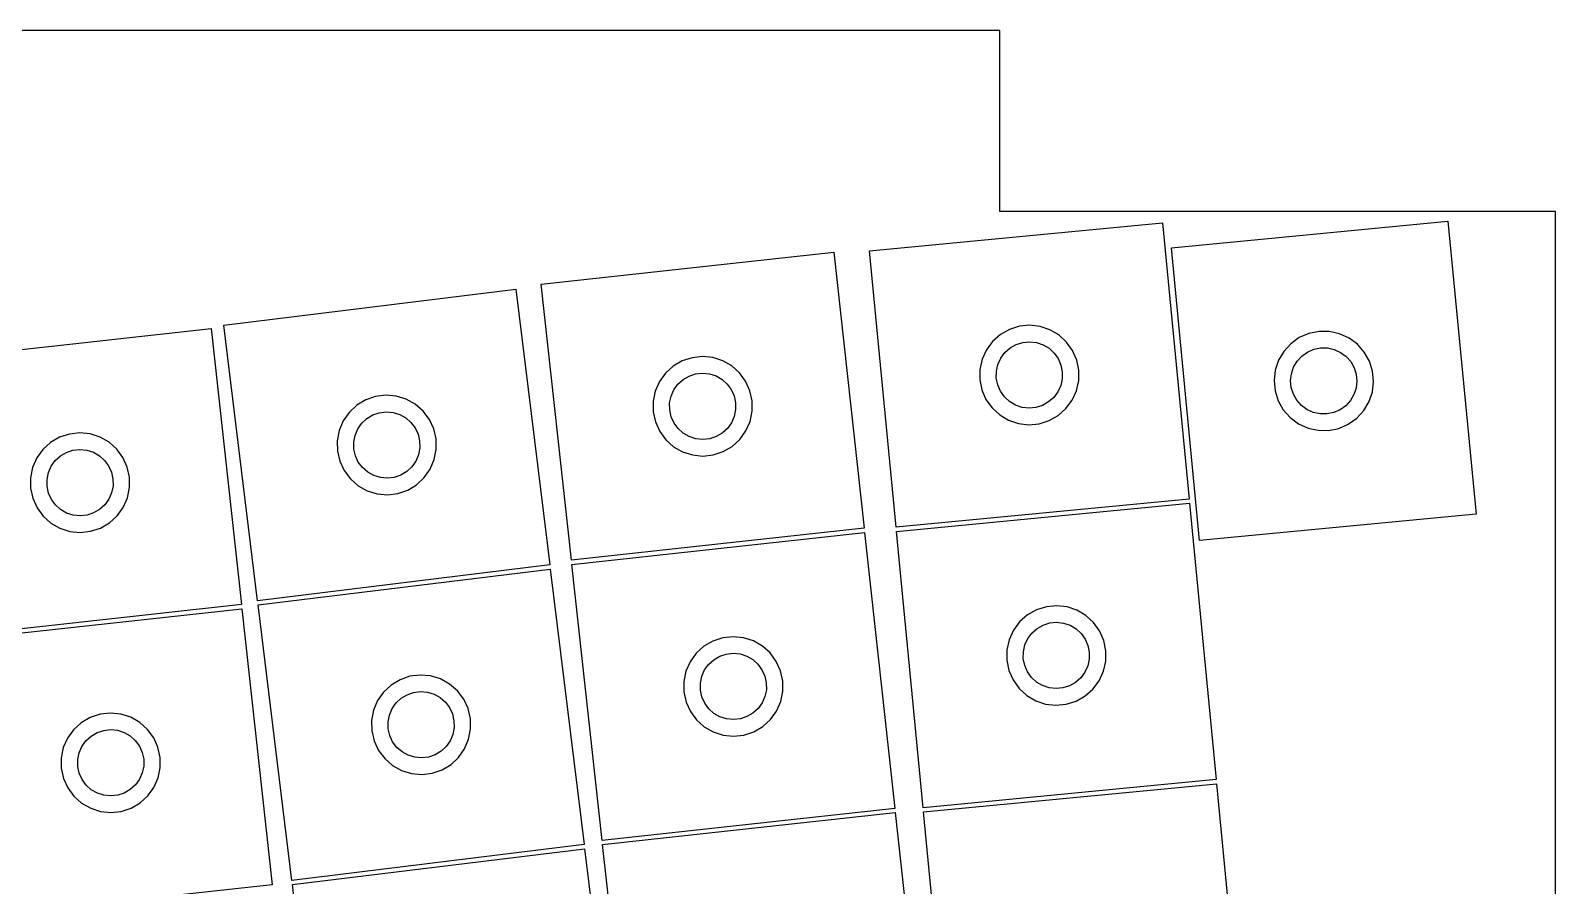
# Model space of a CAD drawing. Header units: metres. Extents: x -138 to 138, y -52 to 61.
# Drawn here: x 46 to 137.9, y 9.5 to 61 of the extents above; entities that cross this region are included whole.
import ezdxf

# ---------------------------------------------------------------- set-up
doc = ezdxf.new("R2010")
doc.units = ezdxf.units.M

msp = doc.modelspace()

# ---------------------------------------------------------------- linework, layer by layer
for p, q in [((104.44, 61.04), (-104.44, 61.04)), ((104.44, 50.12), (104.44, 61.04)), ((137.95, 50.12), (104.44, 50.12)), ((137.95, -52.12), (137.95, 50.12)), ((96.5803, 47.7442), (114.249, 49.4455)), ((114.249, 49.4455), (115.854, 32.7726)), ((114.79, 47.9312), (131.463, 49.5366)), ((131.463, 49.5366), (133.164, 31.8683)), ((116.491, 30.2629), (114.79, 47.9312)), ((76.785, 45.727), (94.4295, 47.6594)), ((94.4295, 47.6594), (96.253, 31.009)), ((98.1857, 31.0714), (96.5803, 47.7442)), ((57.6372, 43.2626), (75.2549, 45.4258)), ((75.2549, 45.4258), (77.2962, 28.8006)), ((78.6085, 29.0766), (76.785, 45.727)), ((59.6785, 26.6375), (57.6372, 43.2626)), ((106.243, 43.2583), (105.619, 43.1982)), ((106.866, 43.1873), (106.243, 43.2583)), ((39.2365, 41.121), (56.881, 43.0534)), ((56.881, 43.0534), (58.7045, 26.403)), ((104.475, 42.7008), (104.005, 42.2852)), ((105.021, 43.0096), (104.475, 42.7008)), ((105.619, 43.1982), (105.021, 43.0096)), ((107.461, 42.9883), (106.866, 43.1873)), ((108.002, 42.67), (107.461, 42.9883)), ((108.464, 42.2463), (108.002, 42.67)), ((122.5, 42.5108), (121.989, 42.1467)), ((123.075, 42.7609), (122.5, 42.5108)), ((123.689, 42.886), (123.075, 42.7609)), ((124.316, 42.8805), (123.689, 42.886)), ((124.929, 42.7448), (124.316, 42.8805)), ((125.499, 42.4847), (124.929, 42.7448)), ((126.004, 42.1116), (125.499, 42.4847)), ((103.632, 41.781), (103.372, 41.2103)), ((104.005, 42.2852), (103.632, 41.781)), ((104.494, 41.2735), (104.743, 41.6096)), ((104.743, 41.6096), (105.056, 41.8867)), ((105.056, 41.8867), (105.42, 42.0925)), ((105.42, 42.0925), (105.818, 42.2183)), ((105.818, 42.2183), (106.235, 42.2583)), ((106.235, 42.2583), (106.65, 42.211)), ((106.65, 42.211), (107.047, 42.0783)), ((107.047, 42.0783), (107.407, 41.8661)), ((107.407, 41.8661), (107.715, 41.5837)), ((107.715, 41.5837), (107.958, 41.2433)), ((108.828, 41.7357), (108.464, 42.2463)), ((109.078, 41.1605), (108.828, 41.7357)), ((121.565, 41.6842), (121.247, 41.1439)), ((121.989, 42.1467), (121.565, 41.6842)), ((122.369, 41.0894), (122.652, 41.3977)), ((122.652, 41.3977), (122.992, 41.6405)), ((122.992, 41.6405), (123.375, 41.8072)), ((123.375, 41.8072), (123.785, 41.8906)), ((123.785, 41.8906), (124.203, 41.8869)), ((124.203, 41.8869), (124.611, 41.7964)), ((124.611, 41.7964), (124.992, 41.623)), ((124.992, 41.623), (125.328, 41.3743)), ((126.419, 41.6419), (126.004, 42.1116)), ((126.728, 41.096), (126.419, 41.6419)), ((84.7451, 40.7873), (84.2808, 40.3656)), ((85.2868, 41.1033), (84.7451, 40.7873)), ((85.8825, 41.2997), (85.2868, 41.1033)), ((86.5059, 41.368), (85.8825, 41.2997)), ((87.1299, 41.3051), (86.5059, 41.368)), ((87.7272, 41.1139), (87.1299, 41.3051)), ((88.2717, 40.8027), (87.7272, 41.1139)), ((88.7397, 40.3851), (88.2717, 40.8027)), ((103.236, 40.598), (103.231, 39.9709)), ((103.372, 41.2103), (103.236, 40.598)), ((104.226, 40.0667), (104.23, 40.4848)), ((104.23, 40.4848), (104.32, 40.893)), ((104.32, 40.893), (104.494, 41.2735)), ((107.958, 41.2433), (108.125, 40.8598)), ((108.125, 40.8598), (108.208, 40.4501)), ((109.203, 40.546), (109.078, 41.1605)), ((109.198, 39.9188), (109.203, 40.546)), ((121.048, 40.5491), (120.977, 39.926)), ((121.247, 41.1439), (121.048, 40.5491)), ((122.024, 40.3327), (122.157, 40.7292)), ((122.157, 40.7292), (122.369, 41.0894)), ((125.328, 41.3743), (125.605, 41.0612)), ((125.605, 41.0612), (125.811, 40.6973)), ((125.811, 40.6973), (125.937, 40.2985)), ((126.917, 40.4979), (126.728, 41.096)), ((126.977, 39.8736), (126.917, 40.4979)), ((83.9144, 39.8567), (83.6618, 39.2826)), ((84.2808, 40.3656), (83.9144, 39.8567)), ((84.7826, 39.3604), (85.0269, 39.6998)), ((85.0269, 39.6998), (85.3364, 39.9809)), ((85.3364, 39.9809), (85.6976, 40.1915)), ((85.6976, 40.1915), (86.0947, 40.3225)), ((86.0947, 40.3225), (86.5103, 40.368)), ((86.5103, 40.368), (86.9263, 40.3261)), ((86.9263, 40.3261), (87.3245, 40.1986)), ((87.3245, 40.1986), (87.6875, 39.9911)), ((87.6875, 39.9911), (87.9994, 39.7127)), ((87.9994, 39.7127), (88.2467, 39.3755)), ((89.1105, 39.8793), (88.7397, 40.3851)), ((89.3681, 39.3075), (89.1105, 39.8793)), ((103.231, 39.9709), (103.356, 39.3563)), ((104.31, 39.657), (104.226, 40.0667)), ((104.476, 39.2736), (104.31, 39.657)), ((108.114, 39.6238), (107.94, 39.2433)), ((108.204, 40.032), (108.114, 39.6238)), ((108.208, 40.4501), (108.204, 40.032)), ((109.062, 39.3065), (109.198, 39.9188)), ((120.977, 39.926), (121.037, 39.3017)), ((121.977, 39.9172), (122.024, 40.3327)), ((122.017, 39.5011), (121.977, 39.9172)), ((125.977, 39.8823), (125.929, 39.4669)), ((125.937, 40.2985), (125.977, 39.8823)), ((126.906, 39.2505), (126.977, 39.8736)), ((66.1988, 38.7505), (65.6612, 38.4275)), ((66.7918, 38.9547), (66.1988, 38.7505)), ((67.4143, 39.0311), (66.7918, 38.9547)), ((68.0391, 38.9765), (67.4143, 39.0311)), ((68.6389, 38.7931), (68.0391, 38.9765)), ((69.1874, 38.4891), (68.6389, 38.7931)), ((83.6618, 39.2826), (83.5341, 38.6686)), ((83.5341, 38.6686), (83.5368, 38.0414)), ((84.5291, 38.5684), (84.6142, 38.9777)), ((84.6142, 38.9777), (84.7826, 39.3604)), ((88.2467, 39.3755), (88.4184, 38.9943)), ((88.4184, 38.9943), (88.5071, 38.5857)), ((89.5012, 38.6946), (89.3681, 39.3075)), ((89.5039, 38.0674), (89.5012, 38.6946)), ((103.356, 39.3563), (103.606, 38.7812)), ((103.606, 38.7812), (103.97, 38.2706)), ((104.719, 38.9332), (104.476, 39.2736)), ((105.027, 38.6507), (104.719, 38.9332)), ((105.388, 38.4385), (105.027, 38.6507)), ((107.379, 38.6302), (107.015, 38.4243)), ((107.692, 38.9072), (107.379, 38.6302)), ((107.94, 39.2433), (107.692, 38.9072)), ((108.429, 38.2317), (108.802, 38.7358)), ((108.802, 38.7358), (109.062, 39.3065)), ((121.037, 39.3017), (121.226, 38.7035)), ((121.226, 38.7035), (121.534, 38.1577)), ((122.143, 39.1023), (122.017, 39.5011)), ((122.349, 38.7384), (122.143, 39.1023)), ((122.626, 38.4252), (122.349, 38.7384)), ((125.585, 38.7101), (125.302, 38.4019)), ((125.797, 39.0704), (125.585, 38.7101)), ((125.929, 39.4669), (125.797, 39.0704)), ((126.388, 38.1153), (126.707, 38.6557)), ((126.707, 38.6557), (126.906, 39.2505)), ((65.2026, 37.9998), (64.8428, 37.486)), ((65.6612, 38.4275), (65.2026, 37.9998)), ((66.263, 37.6289), (66.6214, 37.8442)), ((66.6214, 37.8442), (67.0168, 37.9803)), ((67.0168, 37.9803), (67.4318, 38.0313)), ((67.4318, 38.0313), (67.8483, 37.9949)), ((67.8483, 37.9949), (68.2481, 37.8726)), ((68.2481, 37.8726), (68.6138, 37.6699)), ((69.6607, 38.0776), (69.1874, 38.4891)), ((70.0382, 37.5767), (69.6607, 38.0776)), ((83.5368, 38.0414), (83.6699, 37.4285)), ((84.5309, 38.1503), (84.5291, 38.5684)), ((84.6196, 37.7417), (84.5309, 38.1503)), ((84.7913, 37.3605), (84.6196, 37.7417)), ((88.4238, 37.7583), (88.2554, 37.3756)), ((88.5089, 38.1676), (88.4238, 37.7583)), ((88.5071, 38.5857), (88.5089, 38.1676)), ((89.3762, 37.4534), (89.5039, 38.0674)), ((103.97, 38.2706), (104.433, 37.8469)), ((104.433, 37.8469), (104.973, 37.5285)), ((105.784, 38.3058), (105.388, 38.4385)), ((106.2, 38.2585), (105.784, 38.3058)), ((106.616, 38.2986), (106.2, 38.2585)), ((107.015, 38.4243), (106.616, 38.2986)), ((107.413, 37.5072), (107.959, 37.8161)), ((107.959, 37.8161), (108.429, 38.2317)), ((121.534, 38.1577), (121.95, 37.688)), ((122.962, 38.1765), (122.626, 38.4252)), ((123.342, 38.0031), (122.962, 38.1765)), ((123.75, 37.9126), (123.342, 38.0031)), ((124.169, 37.909), (123.75, 37.9126)), ((124.578, 37.9924), (124.169, 37.909)), ((124.962, 38.1591), (124.578, 37.9924)), ((125.302, 38.4019), (124.962, 38.1591)), ((125.965, 37.6529), (126.388, 38.1153)), ((64.5978, 36.9087), (64.4781, 36.2931)), ((64.8428, 37.486), (64.5978, 36.9087)), ((65.5541, 36.6163), (65.7174, 37.0012)), ((65.7174, 37.0012), (65.9573, 37.3437)), ((65.9573, 37.3437), (66.263, 37.6289)), ((68.6138, 37.6699), (68.9294, 37.3956)), ((68.9294, 37.3956), (69.181, 37.0617)), ((69.181, 37.0617), (69.3577, 36.6828)), ((70.3032, 37.0083), (70.0382, 37.5767)), ((70.4443, 36.3972), (70.3032, 37.0083)), ((83.6699, 37.4285), (83.9275, 36.8567)), ((83.9275, 36.8567), (84.2984, 36.3509)), ((85.0386, 37.0233), (84.7913, 37.3605)), ((85.3505, 36.7449), (85.0386, 37.0233)), ((88.0111, 37.0362), (87.7016, 36.7551)), ((88.2554, 37.3756), (88.0111, 37.0362)), ((88.7572, 36.3704), (89.1236, 36.8794)), ((89.1236, 36.8794), (89.3762, 37.4534)), ((104.973, 37.5285), (105.568, 37.3295)), ((105.568, 37.3295), (106.191, 37.2585)), ((106.191, 37.2585), (106.815, 37.3187)), ((106.815, 37.3187), (107.413, 37.5072)), ((121.95, 37.688), (122.454, 37.3149)), ((122.454, 37.3149), (123.025, 37.0548)), ((123.025, 37.0548), (123.637, 36.9191)), ((123.637, 36.9191), (124.264, 36.9136)), ((124.264, 36.9136), (124.879, 37.0386)), ((124.879, 37.0386), (125.454, 37.2887)), ((125.454, 37.2887), (125.965, 37.6529)), ((47.1965, 36.1813), (46.7323, 35.7596)), ((47.7383, 36.4973), (47.1965, 36.1813)), ((48.334, 36.6937), (47.7383, 36.4973)), ((48.9574, 36.7619), (48.334, 36.6937)), ((49.5814, 36.6991), (48.9574, 36.7619)), ((50.1787, 36.5079), (49.5814, 36.6991)), ((50.7232, 36.1967), (50.1787, 36.5079)), ((51.1911, 35.7791), (50.7232, 36.1967)), ((64.4781, 36.2931), (64.489, 35.666)), ((65.4743, 36.2059), (65.5541, 36.6163)), ((65.4816, 35.7879), (65.4743, 36.2059)), ((69.3577, 36.6828), (69.4518, 36.2753)), ((69.4518, 36.2753), (69.4591, 35.8573)), ((70.4552, 35.7701), (70.4443, 36.3972)), ((84.2984, 36.3509), (84.7663, 35.9333)), ((84.7663, 35.9333), (85.3108, 35.6221)), ((85.7135, 36.5374), (85.3505, 36.7449)), ((86.1117, 36.4099), (85.7135, 36.5374)), ((86.5277, 36.368), (86.1117, 36.4099)), ((86.9434, 36.4135), (86.5277, 36.368)), ((87.3404, 36.5445), (86.9434, 36.4135)), ((87.7016, 36.7551), (87.3404, 36.5445)), ((87.7512, 35.6327), (88.2929, 35.9487)), ((88.2929, 35.9487), (88.7572, 36.3704)), ((46.3659, 35.2506), (46.1133, 34.6766)), ((46.7323, 35.7596), (46.3659, 35.2506)), ((47.2341, 34.7544), (47.4784, 35.0938)), ((47.4784, 35.0938), (47.7879, 35.3749)), ((47.7879, 35.3749), (48.149, 35.5855)), ((48.149, 35.5855), (48.5461, 35.7164)), ((48.5461, 35.7164), (48.9617, 35.762)), ((48.9617, 35.762), (49.3778, 35.7201)), ((49.3778, 35.7201), (49.776, 35.5926)), ((49.776, 35.5926), (50.139, 35.3851)), ((50.139, 35.3851), (50.4509, 35.1067)), ((50.4509, 35.1067), (50.6982, 34.7695)), ((51.562, 35.2733), (51.1911, 35.7791)), ((51.8196, 34.7015), (51.562, 35.2733)), ((64.489, 35.666), (64.6301, 35.0549)), ((64.6301, 35.0549), (64.8952, 34.4865)), ((65.5756, 35.3805), (65.4816, 35.7879)), ((65.7523, 35.0015), (65.5756, 35.3805)), ((66.004, 34.6676), (65.7523, 35.0015)), ((69.2159, 35.062), (68.9761, 34.7195)), ((69.3793, 35.4469), (69.2159, 35.062)), ((69.4591, 35.8573), (69.3793, 35.4469)), ((70.0905, 34.5772), (70.3356, 35.1545)), ((70.3356, 35.1545), (70.4552, 35.7701)), ((85.3108, 35.6221), (85.9081, 35.4309)), ((85.9081, 35.4309), (86.5321, 35.3681)), ((86.5321, 35.3681), (87.1555, 35.4363)), ((87.1555, 35.4363), (87.7512, 35.6327)), ((46.1133, 34.6766), (45.9856, 34.0625)), ((45.9856, 34.0625), (45.9883, 33.4354)), ((46.9805, 33.9624), (47.0657, 34.3717)), ((47.0657, 34.3717), (47.2341, 34.7544)), ((50.6982, 34.7695), (50.8699, 34.3883)), ((50.8699, 34.3883), (50.9586, 33.9797)), ((51.9527, 34.0886), (51.8196, 34.7015)), ((51.9554, 33.4614), (51.9527, 34.0886)), ((64.8952, 34.4865), (65.2726, 33.9856)), ((66.3195, 34.3933), (66.004, 34.6676)), ((66.6852, 34.1906), (66.3195, 34.3933)), ((67.0851, 34.0684), (66.6852, 34.1906)), ((67.5016, 34.0319), (67.0851, 34.0684)), ((67.9166, 34.0829), (67.5016, 34.0319)), ((68.3119, 34.219), (67.9166, 34.0829)), ((68.6703, 34.4343), (68.3119, 34.219)), ((68.9761, 34.7195), (68.6703, 34.4343)), ((69.2721, 33.6357), (69.7308, 34.0634)), ((69.7308, 34.0634), (70.0905, 34.5772)), ((45.9883, 33.4354), (46.1214, 32.8225)), ((46.9824, 33.5443), (46.9805, 33.9624)), ((47.0711, 33.1357), (46.9824, 33.5443)), ((47.2428, 32.7544), (47.0711, 33.1357)), ((50.8753, 33.1523), (50.7069, 32.7695)), ((50.9604, 33.5616), (50.8753, 33.1523)), ((50.9586, 33.9797), (50.9604, 33.5616)), ((51.8277, 32.8474), (51.9554, 33.4614)), ((65.2726, 33.9856), (65.746, 33.5742)), ((65.746, 33.5742), (66.2945, 33.2701)), ((66.2945, 33.2701), (66.8943, 33.0867)), ((67.519, 33.0321), (68.1415, 33.1085)), ((68.1415, 33.1085), (68.7345, 33.3127)), ((68.7345, 33.3127), (69.2721, 33.6357)), ((46.1214, 32.8225), (46.379, 32.2507)), ((46.379, 32.2507), (46.7498, 31.7449)), ((47.4901, 32.4173), (47.2428, 32.7544)), ((47.802, 32.1388), (47.4901, 32.4173)), ((50.4626, 32.4302), (50.1531, 32.1491)), ((50.7069, 32.7695), (50.4626, 32.4302)), ((51.2086, 31.7643), (51.5751, 32.2733)), ((51.5751, 32.2733), (51.8277, 32.8474)), ((66.8943, 33.0867), (67.519, 33.0321)), ((115.854, 32.7726), (98.1857, 31.0714)), ((98.2096, 30.8225), (115.878, 32.5238)), ((115.878, 32.5238), (117.483, 15.8509)), ((46.7498, 31.7449), (47.2177, 31.3273)), ((47.2177, 31.3273), (47.7622, 31.0161)), ((48.165, 31.9314), (47.802, 32.1388)), ((48.5632, 31.8039), (48.165, 31.9314)), ((48.9792, 31.762), (48.5632, 31.8039)), ((49.3948, 31.8075), (48.9792, 31.762)), ((49.7919, 31.9385), (49.3948, 31.8075)), ((50.1531, 32.1491), (49.7919, 31.9385)), ((50.2026, 31.0267), (50.7444, 31.3427)), ((50.7444, 31.3427), (51.2086, 31.7643)), ((133.164, 31.8683), (116.491, 30.2629)), ((47.7622, 31.0161), (48.3596, 30.8248)), ((48.3596, 30.8248), (48.9836, 30.762)), ((48.9836, 30.762), (49.607, 30.8303)), ((49.607, 30.8303), (50.2026, 31.0267)), ((96.253, 31.009), (78.6085, 29.0766)), ((78.6357, 28.8281), (96.2802, 30.7605)), ((96.2802, 30.7605), (98.1037, 14.11)), ((99.8151, 14.1496), (98.2096, 30.8225)), ((77.2962, 28.8006), (59.6785, 26.6375)), ((59.709, 26.3893), (77.3266, 28.5525)), ((77.3266, 28.5525), (79.368, 11.9273)), ((80.4592, 12.1776), (78.6357, 28.8281)), ((58.7045, 26.403), (41.06, 24.4706)), ((41.0872, 24.222), (58.7317, 26.1544)), ((58.7317, 26.1544), (60.5552, 9.504)), ((61.7503, 9.76416), (59.709, 26.3893)), ((106.104, 25.779), (105.635, 25.3634)), ((106.65, 26.0879), (106.104, 25.779)), ((107.248, 26.2764), (106.65, 26.0879)), ((107.873, 26.3366), (107.248, 26.2764)), ((108.496, 26.2656), (107.873, 26.3366)), ((109.091, 26.0666), (108.496, 26.2656)), ((109.631, 25.7483), (109.091, 26.0666)), ((105.262, 24.8593), (105.002, 24.2886)), ((105.635, 25.3634), (105.262, 24.8593)), ((106.372, 24.6879), (106.685, 24.9649)), ((106.685, 24.9649), (107.049, 25.1708)), ((107.049, 25.1708), (107.448, 25.2965)), ((107.448, 25.2965), (107.864, 25.3366)), ((107.864, 25.3366), (108.279, 25.2893)), ((108.279, 25.2893), (108.676, 25.1566)), ((108.676, 25.1566), (109.036, 24.9444)), ((109.036, 24.9444), (109.344, 24.6619)), ((110.093, 25.3245), (109.631, 25.7483)), ((110.458, 24.8139), (110.093, 25.3245)), ((87.1376, 24.2043), (86.5958, 23.8884)), ((87.7332, 24.4007), (87.1376, 24.2043)), ((88.3566, 24.469), (87.7332, 24.4007)), ((88.9807, 24.4062), (88.3566, 24.469)), ((89.578, 24.215), (88.9807, 24.4062)), ((90.1225, 23.9038), (89.578, 24.215)), ((105.002, 24.2886), (104.866, 23.6763)), ((105.859, 23.5631), (105.95, 23.9713)), ((105.95, 23.9713), (106.123, 24.3518)), ((106.123, 24.3518), (106.372, 24.6879)), ((109.344, 24.6619), (109.587, 24.3215)), ((109.587, 24.3215), (109.754, 23.9381)), ((109.754, 23.9381), (109.837, 23.5284)), ((110.708, 24.2388), (110.458, 24.8139)), ((110.833, 23.6242), (110.708, 24.2388)), ((86.1316, 23.4667), (85.7651, 22.9577)), ((86.5958, 23.8884), (86.1316, 23.4667)), ((86.8776, 22.8008), (87.1871, 23.0819)), ((87.1871, 23.0819), (87.5483, 23.2926)), ((87.5483, 23.2926), (87.9454, 23.4235)), ((87.9454, 23.4235), (88.361, 23.469)), ((88.361, 23.469), (88.777, 23.4271)), ((88.777, 23.4271), (89.1752, 23.2997)), ((89.1752, 23.2997), (89.5382, 23.0922)), ((89.5382, 23.0922), (89.8502, 22.8138)), ((90.5904, 23.4861), (90.1225, 23.9038)), ((90.9612, 22.9804), (90.5904, 23.4861)), ((104.866, 23.6763), (104.86, 23.0491)), ((104.86, 23.0491), (104.985, 22.4346)), ((105.856, 23.145), (105.859, 23.5631)), ((105.939, 22.7353), (105.856, 23.145)), ((109.834, 23.1103), (109.743, 22.7021)), ((109.837, 23.5284), (109.834, 23.1103)), ((110.691, 22.3848), (110.827, 22.9971)), ((110.827, 22.9971), (110.833, 23.6242)), ((68.8636, 22.0814), (68.2706, 21.8772)), ((69.4861, 22.1579), (68.8636, 22.0814)), ((70.1109, 22.1032), (69.4861, 22.1579)), ((70.7106, 21.9198), (70.1109, 22.1032)), ((85.5126, 22.3836), (85.3848, 21.7696)), ((85.7651, 22.9577), (85.5126, 22.3836)), ((86.3798, 21.6694), (86.465, 22.0788)), ((86.465, 22.0788), (86.6333, 22.4615)), ((86.6333, 22.4615), (86.8776, 22.8008)), ((89.8502, 22.8138), (90.0974, 22.4766)), ((90.0974, 22.4766), (90.2691, 22.0954)), ((90.2691, 22.0954), (90.3578, 21.6868)), ((91.2188, 22.4085), (90.9612, 22.9804)), ((91.3519, 21.7957), (91.2188, 22.4085)), ((104.985, 22.4346), (105.235, 21.8594)), ((106.106, 22.3518), (105.939, 22.7353)), ((106.349, 22.0114), (106.106, 22.3518)), ((109.57, 22.3216), (109.321, 21.9855)), ((109.743, 22.7021), (109.57, 22.3216)), ((110.431, 21.8141), (110.691, 22.3848)), ((67.733, 21.5542), (67.2743, 21.1265)), ((68.2706, 21.8772), (67.733, 21.5542)), ((69.0885, 21.1071), (69.5036, 21.158)), ((69.5036, 21.158), (69.9201, 21.1216)), ((71.2592, 21.6158), (70.7106, 21.9198)), ((71.7325, 21.2043), (71.2592, 21.6158)), ((72.11, 20.7034), (71.7325, 21.2043)), ((85.3848, 21.7696), (85.3876, 21.1425)), ((86.3816, 21.2513), (86.3798, 21.6694)), ((86.4703, 20.8427), (86.3816, 21.2513)), ((90.3597, 21.2687), (90.2745, 20.8593)), ((90.3578, 21.6868), (90.3597, 21.2687)), ((91.2269, 20.5545), (91.3546, 21.1685)), ((91.3546, 21.1685), (91.3519, 21.7957)), ((105.235, 21.8594), (105.6, 21.3488)), ((105.6, 21.3488), (106.062, 20.9251)), ((106.657, 21.729), (106.349, 22.0114)), ((107.017, 21.5168), (106.657, 21.729)), ((107.414, 21.3841), (107.017, 21.5168)), ((107.829, 21.3368), (107.414, 21.3841)), ((108.245, 21.3768), (107.829, 21.3368)), ((108.644, 21.5026), (108.245, 21.3768)), ((109.008, 21.7085), (108.644, 21.5026)), ((109.321, 21.9855), (109.008, 21.7085)), ((109.589, 20.8943), (110.058, 21.3099)), ((110.058, 21.3099), (110.431, 21.8141)), ((66.9146, 20.6127), (66.6695, 20.0354)), ((67.2743, 21.1265), (66.9146, 20.6127)), ((67.7892, 20.1279), (68.029, 20.4704)), ((68.029, 20.4704), (68.3348, 20.7556)), ((68.3348, 20.7556), (68.6932, 20.9709)), ((68.6932, 20.9709), (69.0885, 21.1071)), ((69.9201, 21.1216), (70.3199, 20.9993)), ((70.3199, 20.9993), (70.6856, 20.7966)), ((70.6856, 20.7966), (71.0012, 20.5223)), ((71.0012, 20.5223), (71.2528, 20.1884)), ((72.375, 20.135), (72.11, 20.7034)), ((85.3876, 21.1425), (85.5206, 20.5296)), ((85.5206, 20.5296), (85.7782, 19.9577)), ((86.6421, 20.4615), (86.4703, 20.8427)), ((86.8893, 20.1243), (86.6421, 20.4615)), ((90.1061, 20.4766), (89.8618, 20.1373)), ((90.2745, 20.8593), (90.1061, 20.4766)), ((90.9743, 19.9804), (91.2269, 20.5545)), ((106.062, 20.9251), (106.602, 20.6068)), ((106.602, 20.6068), (107.197, 20.4078)), ((107.197, 20.4078), (107.82, 20.3368)), ((107.82, 20.3368), (108.445, 20.3969)), ((108.445, 20.3969), (109.043, 20.5855)), ((109.043, 20.5855), (109.589, 20.8943)), ((49.5891, 19.5983), (49.0473, 19.2823)), ((50.1847, 19.7947), (49.5891, 19.5983)), ((50.8081, 19.863), (50.1847, 19.7947)), ((51.4321, 19.8002), (50.8081, 19.863)), ((52.0295, 19.6089), (51.4321, 19.8002)), ((52.574, 19.2977), (52.0295, 19.6089)), ((66.6695, 20.0354), (66.5499, 19.4198)), ((66.5499, 19.4198), (66.5608, 18.7927)), ((67.5461, 19.3326), (67.6258, 19.7431)), ((67.5534, 18.9146), (67.5461, 19.3326)), ((67.6258, 19.7431), (67.7892, 20.1279)), ((71.2528, 20.1884), (71.4295, 19.8095)), ((71.4295, 19.8095), (71.5235, 19.4021)), ((71.5235, 19.4021), (71.5308, 18.984)), ((72.5161, 19.5239), (72.375, 20.135)), ((72.527, 18.8969), (72.5161, 19.5239)), ((85.7782, 19.9577), (86.1491, 19.452)), ((86.1491, 19.452), (86.617, 19.0343)), ((87.2012, 19.8459), (86.8893, 20.1243)), ((87.5642, 19.6384), (87.2012, 19.8459)), ((87.9624, 19.511), (87.5642, 19.6384)), ((88.3785, 19.4691), (87.9624, 19.511)), ((88.7941, 19.5146), (88.3785, 19.4691)), ((89.1912, 19.6455), (88.7941, 19.5146)), ((89.5524, 19.8562), (89.1912, 19.6455)), ((89.8618, 20.1373), (89.5524, 19.8562)), ((90.1437, 19.0497), (90.6079, 19.4714)), ((90.6079, 19.4714), (90.9743, 19.9804)), ((48.5831, 18.8607), (48.2166, 18.3517)), ((49.0473, 19.2823), (48.5831, 18.8607)), ((49.3291, 18.1948), (49.6386, 18.4759)), ((49.6386, 18.4759), (49.9998, 18.6866)), ((49.9998, 18.6866), (50.3969, 18.8175)), ((50.3969, 18.8175), (50.8125, 18.863)), ((50.8125, 18.863), (51.2285, 18.8211)), ((51.2285, 18.8211), (51.6267, 18.6936)), ((51.6267, 18.6936), (51.9897, 18.4862)), ((51.9897, 18.4862), (52.3017, 18.2078)), ((53.0419, 18.8801), (52.574, 19.2977)), ((53.4127, 18.3743), (53.0419, 18.8801)), ((66.5608, 18.7927), (66.7019, 18.1816)), ((67.6474, 18.5072), (67.5534, 18.9146)), ((67.8241, 18.1283), (67.6474, 18.5072)), ((71.4511, 18.5736), (71.2877, 18.1887)), ((71.5308, 18.984), (71.4511, 18.5736)), ((72.4074, 18.2812), (72.527, 18.8969)), ((86.617, 19.0343), (87.1615, 18.7231)), ((87.1615, 18.7231), (87.7588, 18.5319)), ((87.7588, 18.5319), (88.3828, 18.4691)), ((88.3828, 18.4691), (89.0063, 18.5374)), ((89.0063, 18.5374), (89.6019, 18.7338)), ((89.6019, 18.7338), (90.1437, 19.0497)), ((47.964, 17.7776), (47.8363, 17.1636)), ((48.2166, 18.3517), (47.964, 17.7776)), ((48.9164, 17.4727), (49.0848, 17.8555)), ((49.0848, 17.8555), (49.3291, 18.1948)), ((52.3017, 18.2078), (52.5489, 17.8706)), ((52.5489, 17.8706), (52.7206, 17.4893)), ((52.7206, 17.4893), (52.8093, 17.0808)), ((53.6703, 17.8025), (53.4127, 18.3743)), ((53.8034, 17.1896), (53.6703, 17.8025)), ((66.7019, 18.1816), (66.9669, 17.6132)), ((66.9669, 17.6132), (67.3444, 17.1123)), ((68.0757, 17.7943), (67.8241, 18.1283)), ((68.3913, 17.52), (68.0757, 17.7943)), ((68.757, 17.3173), (68.3913, 17.52)), ((70.7421, 17.5611), (70.3837, 17.3457)), ((71.0479, 17.8462), (70.7421, 17.5611)), ((71.2877, 18.1887), (71.0479, 17.8462)), ((71.8026, 17.1902), (72.1623, 17.7039)), ((72.1623, 17.7039), (72.4074, 18.2812)), ((47.8363, 17.1636), (47.8391, 16.5364)), ((48.8313, 17.0634), (48.9164, 17.4727)), ((48.8331, 16.6453), (48.8313, 17.0634)), ((48.9218, 16.2367), (48.8331, 16.6453)), ((52.8112, 16.6626), (52.726, 16.2533)), ((52.8093, 17.0808), (52.8112, 16.6626)), ((53.6784, 15.9484), (53.8061, 16.5625)), ((53.8061, 16.5625), (53.8034, 17.1896)), ((67.3444, 17.1123), (67.8177, 16.7009)), ((67.8177, 16.7009), (68.3663, 16.3968)), ((69.1568, 17.1951), (68.757, 17.3173)), ((69.5734, 17.1586), (69.1568, 17.1951)), ((69.9884, 17.2096), (69.5734, 17.1586)), ((70.3837, 17.3457), (69.9884, 17.2096)), ((70.8063, 16.4394), (71.3439, 16.7624)), ((71.3439, 16.7624), (71.8026, 17.1902)), ((47.8391, 16.5364), (47.9721, 15.9235)), ((47.9721, 15.9235), (48.2297, 15.3517)), ((49.0936, 15.8555), (48.9218, 16.2367)), ((49.3408, 15.5183), (49.0936, 15.8555)), ((52.5576, 15.8706), (52.3133, 15.5313)), ((52.726, 16.2533), (52.5576, 15.8706)), ((53.4258, 15.3744), (53.6784, 15.9484)), ((68.3663, 16.3968), (68.966, 16.2135)), ((68.966, 16.2135), (69.5908, 16.1588)), ((69.5908, 16.1588), (70.2133, 16.2352)), ((70.2133, 16.2352), (70.8063, 16.4394)), ((117.483, 15.8509), (99.8151, 14.1496)), ((48.2297, 15.3517), (48.6006, 14.8459)), ((48.6006, 14.8459), (49.0685, 14.4283)), ((49.6527, 15.2399), (49.3408, 15.5183)), ((50.0157, 15.0324), (49.6527, 15.2399)), ((50.4139, 14.9049), (50.0157, 15.0324)), ((50.8299, 14.863), (50.4139, 14.9049)), ((51.2456, 14.9086), (50.8299, 14.863)), ((51.6427, 15.0395), (51.2456, 14.9086)), ((52.0038, 15.2501), (51.6427, 15.0395)), ((52.3133, 15.5313), (52.0038, 15.2501)), ((52.5951, 14.4437), (53.0594, 14.8654)), ((53.0594, 14.8654), (53.4258, 15.3744)), ((99.839, 13.9008), (117.507, 15.602)), ((117.507, 15.602), (119.113, -1.07085)), ((49.0685, 14.4283), (49.613, 14.1171)), ((49.613, 14.1171), (50.2103, 13.9259)), ((50.2103, 13.9259), (50.8343, 13.8631)), ((50.8343, 13.8631), (51.4577, 13.9314)), ((51.4577, 13.9314), (52.0534, 14.1277)), ((52.0534, 14.1277), (52.5951, 14.4437)), ((98.1037, 14.11), (80.4592, 12.1776)), ((80.4865, 11.9291), (98.131, 13.8615)), ((98.131, 13.8615), (99.9545, -2.78893)), ((101.444, -2.77211), (99.839, 13.9008)), ((79.368, 11.9273), (61.7503, 9.76416)), ((61.7807, 9.51602), (79.3984, 11.6792)), ((79.3984, 11.6792), (81.4397, -4.94592)), ((82.31, -4.72131), (80.4865, 11.9291)), ((60.5552, 9.504), (42.9107, 7.57161)), ((63.822, -7.1091), (61.7807, 9.51602))]:
    msp.add_line(p, q)

doc.saveas('drawing.dxf')
